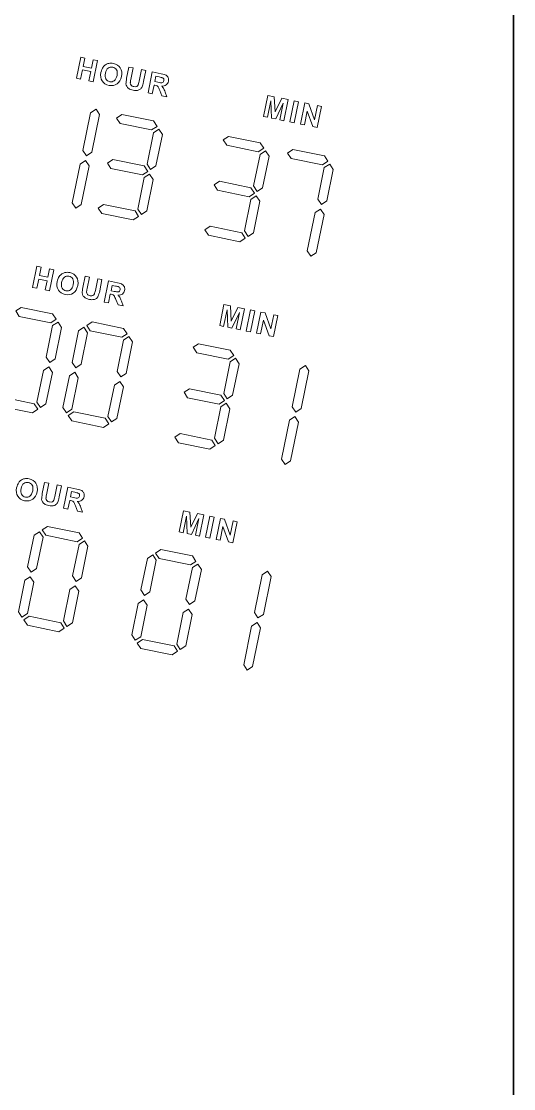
# Model space of a CAD drawing. Extents: x 6 to 143, y -103 to -23.
# Drawn here: x 131.16 to 142.86, y -62.86 to -37.49 of the extents above; entities that cross this region are included whole.
import ezdxf

# ---------------------------------------------------------------- set-up
doc = ezdxf.new("R2010")
doc.units = 0
doc.header["$MEASUREMENT"] = 0
doc.layers.add('EdgeTop', color=7, linetype='Continuous', lineweight=0)
doc.layers.add('Panel-path-fill', color=7, linetype='Continuous', lineweight=0)

# ---------------------------------------------------------------- blocks, each defined once
blk = doc.blocks.new('Block_0')
at = {"layer": 'Panel-path-fill', "color": 250, "lineweight": 9, "true_color": 0x231f20}
for points in [[(132.622, -40.56), (132.622, -40.56), (132.805, -39.663), (132.805, -39.663), (132.805, -39.663), (132.934, -39.577), (132.934, -39.577), (132.934, -39.577), (133.018, -39.707), (133.018, -39.707), (133.018, -39.707), (132.835, -40.604), (132.835, -40.604), (132.835, -40.604), (132.706, -40.689), (132.706, -40.689), (132.706, -40.689), (132.622, -40.56), (132.622, -40.56)], [(133.421, -39.791), (133.421, -39.791), (133.55, -39.706), (133.55, -39.706), (133.55, -39.706), (134.298, -39.859), (134.298, -39.859), (134.298, -39.859), (134.383, -39.987), (134.383, -39.987), (134.383, -39.987), (134.254, -40.072), (134.254, -40.072), (134.254, -40.072), (133.506, -39.919), (133.506, -39.919), (133.506, -39.919), (133.421, -39.791), (133.421, -39.791)], [(134.145, -40.885), (134.145, -40.885), (134.297, -40.137), (134.297, -40.137), (134.297, -40.137), (134.426, -40.052), (134.426, -40.052), (134.426, -40.052), (134.51, -40.181), (134.51, -40.181), (134.51, -40.181), (134.358, -40.929), (134.358, -40.929), (134.358, -40.929), (134.229, -41.014), (134.229, -41.014), (134.229, -41.014), (134.145, -40.885), (134.145, -40.885)], [(135.955, -40.309), (135.955, -40.309), (136.084, -40.224), (136.084, -40.224), (136.084, -40.224), (136.832, -40.377), (136.832, -40.377), (136.832, -40.377), (136.917, -40.505), (136.917, -40.505), (136.917, -40.505), (136.788, -40.59), (136.788, -40.59), (136.788, -40.59), (136.04, -40.437), (136.04, -40.437), (136.04, -40.437), (135.955, -40.309), (135.955, -40.309)], [(136.679, -41.403), (136.679, -41.403), (136.831, -40.655), (136.831, -40.655), (136.831, -40.655), (136.96, -40.57), (136.96, -40.57), (136.96, -40.57), (137.044, -40.699), (137.044, -40.699), (137.044, -40.699), (136.892, -41.447), (136.892, -41.447), (136.892, -41.447), (136.763, -41.532), (136.763, -41.532), (136.763, -41.532), (136.679, -41.403), (136.679, -41.403)], [(137.482, -40.621), (137.482, -40.621), (137.611, -40.536), (137.611, -40.536), (137.611, -40.536), (138.359, -40.689), (138.359, -40.689), (138.359, -40.689), (138.444, -40.817), (138.444, -40.817), (138.444, -40.817), (138.315, -40.902), (138.315, -40.902), (138.315, -40.902), (137.567, -40.749), (137.567, -40.749), (137.567, -40.749), (137.482, -40.621), (137.482, -40.621)], [(132.367, -41.804), (132.367, -41.804), (132.556, -40.882), (132.556, -40.882), (132.556, -40.882), (132.685, -40.795), (132.685, -40.795), (132.685, -40.795), (132.769, -40.925), (132.769, -40.925), (132.769, -40.925), (132.581, -41.847), (132.581, -41.847), (132.581, -41.847), (132.452, -41.932), (132.452, -41.932), (132.452, -41.932), (132.367, -41.804), (132.367, -41.804)], [(133.203, -40.86), (133.203, -40.86), (133.331, -40.775), (133.331, -40.775), (133.331, -40.775), (134.079, -40.928), (134.079, -40.928), (134.079, -40.928), (134.164, -41.057), (134.164, -41.057), (134.164, -41.057), (134.036, -41.141), (134.036, -41.141), (134.036, -41.141), (133.288, -40.989), (133.288, -40.989), (133.288, -40.989), (133.203, -40.86), (133.203, -40.86)], [(138.206, -41.715), (138.206, -41.715), (138.358, -40.967), (138.358, -40.967), (138.358, -40.967), (138.487, -40.882), (138.487, -40.882), (138.487, -40.882), (138.571, -41.011), (138.571, -41.011), (138.571, -41.011), (138.419, -41.759), (138.419, -41.759), (138.419, -41.759), (138.29, -41.843), (138.29, -41.843), (138.29, -41.843), (138.206, -41.715), (138.206, -41.715)], [(133.926, -41.955), (133.926, -41.955), (134.079, -41.206), (134.079, -41.206), (134.079, -41.206), (134.207, -41.122), (134.207, -41.122), (134.207, -41.122), (134.292, -41.25), (134.292, -41.25), (134.292, -41.25), (134.139, -41.998), (134.139, -41.998), (134.139, -41.998), (134.011, -42.083), (134.011, -42.083), (134.011, -42.083), (133.926, -41.955), (133.926, -41.955)], [(135.737, -41.378), (135.737, -41.378), (135.865, -41.293), (135.865, -41.293), (135.865, -41.293), (136.613, -41.446), (136.613, -41.446), (136.613, -41.446), (136.698, -41.574), (136.698, -41.574), (136.698, -41.574), (136.57, -41.659), (136.57, -41.659), (136.57, -41.659), (135.822, -41.506), (135.822, -41.506), (135.822, -41.506), (135.737, -41.378), (135.737, -41.378)], [(132.984, -41.93), (132.984, -41.93), (133.113, -41.843), (133.113, -41.843), (133.113, -41.843), (133.861, -41.996), (133.861, -41.996), (133.861, -41.996), (133.945, -42.126), (133.945, -42.126), (133.945, -42.126), (133.817, -42.211), (133.817, -42.211), (133.817, -42.211), (133.069, -42.058), (133.069, -42.058), (133.069, -42.058), (132.984, -41.93), (132.984, -41.93)], [(136.46, -42.472), (136.46, -42.472), (136.613, -41.725), (136.613, -41.725), (136.613, -41.725), (136.741, -41.64), (136.741, -41.64), (136.741, -41.64), (136.826, -41.768), (136.826, -41.768), (136.826, -41.768), (136.673, -42.516), (136.673, -42.516), (136.673, -42.516), (136.545, -42.601), (136.545, -42.601), (136.545, -42.601), (136.46, -42.472), (136.46, -42.472)], [(137.954, -42.947), (137.954, -42.947), (138.14, -42.037), (138.14, -42.037), (138.14, -42.037), (138.268, -41.952), (138.268, -41.952), (138.268, -41.952), (138.353, -42.08), (138.353, -42.08), (138.353, -42.08), (138.167, -42.991), (138.167, -42.991), (138.167, -42.991), (138.039, -43.075), (138.039, -43.075), (138.039, -43.075), (137.954, -42.947), (137.954, -42.947)], [(135.518, -42.448), (135.518, -42.448), (135.647, -42.361), (135.647, -42.361), (135.647, -42.361), (136.395, -42.514), (136.395, -42.514), (136.395, -42.514), (136.479, -42.644), (136.479, -42.644), (136.479, -42.644), (136.351, -42.729), (136.351, -42.729), (136.351, -42.729), (135.603, -42.576), (135.603, -42.576), (135.603, -42.576), (135.518, -42.448), (135.518, -42.448)], [(131.025, -44.375), (131.025, -44.375), (131.153, -44.29), (131.153, -44.29), (131.153, -44.29), (131.902, -44.443), (131.902, -44.443), (131.902, -44.443), (131.986, -44.572), (131.986, -44.572), (131.986, -44.572), (131.858, -44.657), (131.858, -44.657), (131.858, -44.657), (131.11, -44.504), (131.11, -44.504), (131.11, -44.504), (131.025, -44.375), (131.025, -44.375)], [(131.748, -45.47), (131.748, -45.47), (131.901, -44.722), (131.901, -44.722), (131.901, -44.722), (132.03, -44.637), (132.03, -44.637), (132.03, -44.637), (132.114, -44.765), (132.114, -44.765), (132.114, -44.765), (131.961, -45.513), (131.961, -45.513), (131.961, -45.513), (131.833, -45.598), (131.833, -45.598), (131.833, -45.598), (131.748, -45.47), (131.748, -45.47)], [(132.711, -44.72), (132.711, -44.72), (132.84, -44.635), (132.84, -44.635), (132.84, -44.635), (133.588, -44.788), (133.588, -44.788), (133.588, -44.788), (133.672, -44.916), (133.672, -44.916), (133.672, -44.916), (133.544, -45.001), (133.544, -45.001), (133.544, -45.001), (132.796, -44.848), (132.796, -44.848), (132.796, -44.848), (132.711, -44.72), (132.711, -44.72)], [(132.365, -45.596), (132.365, -45.596), (132.518, -44.848), (132.518, -44.848), (132.518, -44.848), (132.646, -44.763), (132.646, -44.763), (132.646, -44.763), (132.731, -44.891), (132.731, -44.891), (132.731, -44.891), (132.578, -45.639), (132.578, -45.639), (132.578, -45.639), (132.45, -45.724), (132.45, -45.724), (132.45, -45.724), (132.365, -45.596), (132.365, -45.596)], [(133.434, -45.814), (133.434, -45.814), (133.587, -45.066), (133.587, -45.066), (133.587, -45.066), (133.716, -44.982), (133.716, -44.982), (133.716, -44.982), (133.801, -45.11), (133.801, -45.11), (133.801, -45.11), (133.648, -45.858), (133.648, -45.858), (133.648, -45.858), (133.519, -45.943), (133.519, -45.943), (133.519, -45.943), (133.434, -45.814), (133.434, -45.814)], [(135.244, -45.237), (135.244, -45.237), (135.372, -45.153), (135.372, -45.153), (135.372, -45.153), (136.12, -45.306), (136.12, -45.306), (136.12, -45.306), (136.205, -45.434), (136.205, -45.434), (136.205, -45.434), (136.076, -45.519), (136.076, -45.519), (136.076, -45.519), (135.328, -45.366), (135.328, -45.366), (135.328, -45.366), (135.244, -45.237), (135.244, -45.237)], [(135.967, -46.332), (135.967, -46.332), (136.12, -45.584), (136.12, -45.584), (136.12, -45.584), (136.248, -45.499), (136.248, -45.499), (136.248, -45.499), (136.333, -45.628), (136.333, -45.628), (136.333, -45.628), (136.18, -46.375), (136.18, -46.375), (136.18, -46.375), (136.052, -46.46), (136.052, -46.46), (136.052, -46.46), (135.967, -46.332), (135.967, -46.332)], [(131.53, -46.539), (131.53, -46.539), (131.682, -45.791), (131.682, -45.791), (131.682, -45.791), (131.811, -45.706), (131.811, -45.706), (131.811, -45.706), (131.896, -45.835), (131.896, -45.835), (131.896, -45.835), (131.743, -46.583), (131.743, -46.583), (131.743, -46.583), (131.614, -46.667), (131.614, -46.667), (131.614, -46.667), (131.53, -46.539), (131.53, -46.539)], [(132.146, -46.665), (132.146, -46.665), (132.299, -45.917), (132.299, -45.917), (132.299, -45.917), (132.427, -45.832), (132.427, -45.832), (132.427, -45.832), (132.512, -45.961), (132.512, -45.961), (132.512, -45.961), (132.359, -46.709), (132.359, -46.709), (132.359, -46.709), (132.231, -46.794), (132.231, -46.794), (132.231, -46.794), (132.146, -46.665), (132.146, -46.665)], [(137.595, -46.651), (137.595, -46.651), (137.778, -45.754), (137.778, -45.754), (137.778, -45.754), (137.907, -45.667), (137.907, -45.667), (137.907, -45.667), (137.992, -45.797), (137.992, -45.797), (137.992, -45.797), (137.808, -46.694), (137.808, -46.694), (137.808, -46.694), (137.68, -46.779), (137.68, -46.779), (137.68, -46.779), (137.595, -46.651), (137.595, -46.651)], [(133.216, -46.884), (133.216, -46.884), (133.369, -46.136), (133.369, -46.136), (133.369, -46.136), (133.497, -46.051), (133.497, -46.051), (133.497, -46.051), (133.582, -46.179), (133.582, -46.179), (133.582, -46.179), (133.429, -46.927), (133.429, -46.927), (133.429, -46.927), (133.301, -47.012), (133.301, -47.012), (133.301, -47.012), (133.216, -46.884), (133.216, -46.884)], [(135.025, -46.307), (135.025, -46.307), (135.153, -46.222), (135.153, -46.222), (135.153, -46.222), (135.902, -46.375), (135.902, -46.375), (135.902, -46.375), (135.986, -46.503), (135.986, -46.503), (135.986, -46.503), (135.858, -46.588), (135.858, -46.588), (135.858, -46.588), (135.11, -46.435), (135.11, -46.435), (135.11, -46.435), (135.025, -46.307), (135.025, -46.307)], [(130.588, -46.514), (130.588, -46.514), (130.717, -46.427), (130.717, -46.427), (130.717, -46.427), (131.465, -46.58), (131.465, -46.58), (131.465, -46.58), (131.549, -46.71), (131.549, -46.71), (131.549, -46.71), (131.421, -46.795), (131.421, -46.795), (131.421, -46.795), (130.673, -46.642), (130.673, -46.642), (130.673, -46.642), (130.588, -46.514), (130.588, -46.514)], [(135.748, -47.401), (135.748, -47.401), (135.901, -46.653), (135.901, -46.653), (135.901, -46.653), (136.029, -46.568), (136.029, -46.568), (136.029, -46.568), (136.114, -46.697), (136.114, -46.697), (136.114, -46.697), (135.961, -47.445), (135.961, -47.445), (135.961, -47.445), (135.833, -47.53), (135.833, -47.53), (135.833, -47.53), (135.748, -47.401), (135.748, -47.401)], [(132.274, -46.859), (132.274, -46.859), (132.403, -46.772), (132.403, -46.772), (132.403, -46.772), (133.151, -46.925), (133.151, -46.925), (133.151, -46.925), (133.235, -47.055), (133.235, -47.055), (133.235, -47.055), (133.107, -47.14), (133.107, -47.14), (133.107, -47.14), (132.359, -46.987), (132.359, -46.987), (132.359, -46.987), (132.274, -46.859), (132.274, -46.859)], [(137.341, -47.894), (137.341, -47.894), (137.529, -46.972), (137.529, -46.972), (137.529, -46.972), (137.658, -46.886), (137.658, -46.886), (137.658, -46.886), (137.742, -47.016), (137.742, -47.016), (137.742, -47.016), (137.554, -47.938), (137.554, -47.938), (137.554, -47.938), (137.426, -48.023), (137.426, -48.023), (137.426, -48.023), (137.341, -47.894), (137.341, -47.894)], [(134.807, -47.376), (134.807, -47.376), (134.935, -47.29), (134.935, -47.29), (134.935, -47.29), (135.683, -47.443), (135.683, -47.443), (135.683, -47.443), (135.768, -47.573), (135.768, -47.573), (135.768, -47.573), (135.64, -47.657), (135.64, -47.657), (135.64, -47.657), (134.891, -47.505), (134.891, -47.505), (134.891, -47.505), (134.807, -47.376), (134.807, -47.376)], [(131.307, -50.454), (131.307, -50.454), (131.46, -49.706), (131.46, -49.706), (131.46, -49.706), (131.588, -49.621), (131.588, -49.621), (131.588, -49.621), (131.673, -49.749), (131.673, -49.749), (131.673, -49.749), (131.52, -50.497), (131.52, -50.497), (131.52, -50.497), (131.392, -50.582), (131.392, -50.582), (131.392, -50.582), (131.307, -50.454), (131.307, -50.454)], [(131.653, -49.578), (131.653, -49.578), (131.782, -49.493), (131.782, -49.493), (131.782, -49.493), (132.53, -49.646), (132.53, -49.646), (132.53, -49.646), (132.615, -49.774), (132.615, -49.774), (132.615, -49.774), (132.486, -49.859), (132.486, -49.859), (132.486, -49.859), (131.739, -49.706), (131.739, -49.706), (131.739, -49.706), (131.653, -49.578), (131.653, -49.578)], [(132.376, -50.672), (132.376, -50.672), (132.529, -49.924), (132.529, -49.924), (132.529, -49.924), (132.658, -49.839), (132.658, -49.839), (132.658, -49.839), (132.742, -49.968), (132.742, -49.968), (132.742, -49.968), (132.59, -50.716), (132.59, -50.716), (132.59, -50.716), (132.461, -50.801), (132.461, -50.801), (132.461, -50.801), (132.376, -50.672), (132.376, -50.672)], [(134, -51.004), (134, -51.004), (134.153, -50.256), (134.153, -50.256), (134.153, -50.256), (134.282, -50.171), (134.282, -50.171), (134.282, -50.171), (134.366, -50.3), (134.366, -50.3), (134.366, -50.3), (134.213, -51.048), (134.213, -51.048), (134.213, -51.048), (134.085, -51.133), (134.085, -51.133), (134.085, -51.133), (134, -51.004), (134, -51.004)], [(134.347, -50.128), (134.347, -50.128), (134.475, -50.044), (134.475, -50.044), (134.475, -50.044), (135.223, -50.196), (135.223, -50.196), (135.223, -50.196), (135.308, -50.325), (135.308, -50.325), (135.308, -50.325), (135.18, -50.41), (135.18, -50.41), (135.18, -50.41), (134.432, -50.257), (134.432, -50.257), (134.432, -50.257), (134.347, -50.128), (134.347, -50.128)], [(135.07, -51.223), (135.07, -51.223), (135.223, -50.475), (135.223, -50.475), (135.223, -50.475), (135.351, -50.39), (135.351, -50.39), (135.351, -50.39), (135.436, -50.518), (135.436, -50.518), (135.436, -50.518), (135.283, -51.266), (135.283, -51.266), (135.283, -51.266), (135.155, -51.351), (135.155, -51.351), (135.155, -51.351), (135.07, -51.223), (135.07, -51.223)], [(131.088, -51.523), (131.088, -51.523), (131.241, -50.775), (131.241, -50.775), (131.241, -50.775), (131.37, -50.69), (131.37, -50.69), (131.37, -50.69), (131.455, -50.819), (131.455, -50.819), (131.455, -50.819), (131.302, -51.567), (131.302, -51.567), (131.302, -51.567), (131.173, -51.652), (131.173, -51.652), (131.173, -51.652), (131.088, -51.523), (131.088, -51.523)], [(136.696, -51.542), (136.696, -51.542), (136.879, -50.644), (136.879, -50.644), (136.879, -50.644), (137.008, -50.558), (137.008, -50.558), (137.008, -50.558), (137.093, -50.688), (137.093, -50.688), (137.093, -50.688), (136.91, -51.585), (136.91, -51.585), (136.91, -51.585), (136.781, -51.67), (136.781, -51.67), (136.781, -51.67), (136.696, -51.542), (136.696, -51.542)], [(132.158, -51.742), (132.158, -51.742), (132.311, -50.994), (132.311, -50.994), (132.311, -50.994), (132.439, -50.909), (132.439, -50.909), (132.439, -50.909), (132.524, -51.037), (132.524, -51.037), (132.524, -51.037), (132.371, -51.785), (132.371, -51.785), (132.371, -51.785), (132.243, -51.87), (132.243, -51.87), (132.243, -51.87), (132.158, -51.742), (132.158, -51.742)], [(133.782, -52.073), (133.782, -52.073), (133.935, -51.326), (133.935, -51.326), (133.935, -51.326), (134.063, -51.241), (134.063, -51.241), (134.063, -51.241), (134.148, -51.369), (134.148, -51.369), (134.148, -51.369), (133.995, -52.117), (133.995, -52.117), (133.995, -52.117), (133.867, -52.202), (133.867, -52.202), (133.867, -52.202), (133.782, -52.073), (133.782, -52.073)], [(134.851, -52.292), (134.851, -52.292), (135.004, -51.544), (135.004, -51.544), (135.004, -51.544), (135.133, -51.459), (135.133, -51.459), (135.133, -51.459), (135.217, -51.588), (135.217, -51.588), (135.217, -51.588), (135.064, -52.336), (135.064, -52.336), (135.064, -52.336), (134.936, -52.42), (134.936, -52.42), (134.936, -52.42), (134.851, -52.292), (134.851, -52.292)], [(131.216, -51.717), (131.216, -51.717), (131.345, -51.63), (131.345, -51.63), (131.345, -51.63), (132.093, -51.783), (132.093, -51.783), (132.093, -51.783), (132.177, -51.913), (132.177, -51.913), (132.177, -51.913), (132.049, -51.998), (132.049, -51.998), (132.049, -51.998), (131.301, -51.845), (131.301, -51.845), (131.301, -51.845), (131.216, -51.717), (131.216, -51.717)], [(136.442, -52.785), (136.442, -52.785), (136.63, -51.863), (136.63, -51.863), (136.63, -51.863), (136.759, -51.777), (136.759, -51.777), (136.759, -51.777), (136.844, -51.907), (136.844, -51.907), (136.844, -51.907), (136.655, -52.828), (136.655, -52.828), (136.655, -52.828), (136.527, -52.913), (136.527, -52.913), (136.527, -52.913), (136.442, -52.785), (136.442, -52.785)], [(133.91, -52.267), (133.91, -52.267), (134.038, -52.181), (134.038, -52.181), (134.038, -52.181), (134.786, -52.333), (134.786, -52.333), (134.786, -52.333), (134.871, -52.463), (134.871, -52.463), (134.871, -52.463), (134.742, -52.549), (134.742, -52.549), (134.742, -52.549), (133.994, -52.396), (133.994, -52.396), (133.994, -52.396), (133.91, -52.267), (133.91, -52.267)]]:
    blk.add_open_spline(points, degree=3, knots=[0, 0, 0, 0, 1, 1, 1, 2, 2, 2, 3, 3, 3, 4, 4, 4, 5, 5, 5, 6, 6, 6, 6], dxfattribs=at)
blk = doc.blocks.new('Block_6')
at = {"layer": 'Panel-path-fill', "color": 250, "lineweight": 9, "true_color": 0x231f20}
for points, knots in [([(131.046, -48.578), (131.057, -48.526), (131.073, -48.485), (131.095, -48.454), (131.112, -48.43), (131.132, -48.411), (131.156, -48.394), (131.18, -48.378), (131.205, -48.368), (131.23, -48.363), (131.264, -48.356), (131.301, -48.356), (131.342, -48.365), (131.416, -48.38), (131.47, -48.415), (131.505, -48.47), (131.54, -48.525), (131.549, -48.593), (131.533, -48.674), (131.516, -48.755), (131.481, -48.814), (131.428, -48.851), (131.375, -48.887), (131.311, -48.898), (131.237, -48.883), (131.163, -48.868), (131.108, -48.833), (131.074, -48.779), (131.039, -48.724), (131.03, -48.657), (131.046, -48.578)], [0, 0, 0, 0, 1, 1, 1, 2, 2, 2, 3, 3, 3, 4, 4, 4, 5, 5, 5, 6, 6, 6, 7, 7, 7, 8, 8, 8, 9, 9, 9, 10, 10, 10, 10]), ([(131.151, -48.595), (131.14, -48.652), (131.144, -48.698), (131.164, -48.732), (131.184, -48.767), (131.215, -48.788), (131.255, -48.797), (131.295, -48.805), (131.331, -48.797), (131.363, -48.773), (131.395, -48.75), (131.417, -48.709), (131.429, -48.651), (131.44, -48.593), (131.436, -48.548), (131.417, -48.514), (131.398, -48.481), (131.367, -48.46), (131.325, -48.452), (131.284, -48.443), (131.247, -48.45), (131.216, -48.474), (131.184, -48.497), (131.163, -48.538), (131.151, -48.595)], [0, 0, 0, 0, 1, 1, 1, 2, 2, 2, 3, 3, 3, 4, 4, 4, 5, 5, 5, 6, 6, 6, 7, 7, 7, 8, 8, 8, 8]), ([(131.712, -48.449), (131.712, -48.449), (131.813, -48.47), (131.813, -48.47), (131.813, -48.47), (131.757, -48.741), (131.757, -48.741), (131.748, -48.784), (131.744, -48.812), (131.744, -48.826), (131.744, -48.847), (131.751, -48.866), (131.765, -48.881), (131.778, -48.897), (131.799, -48.908), (131.828, -48.914), (131.856, -48.92), (131.879, -48.918), (131.896, -48.909), (131.913, -48.901), (131.925, -48.888), (131.931, -48.872), (131.938, -48.855), (131.945, -48.827), (131.953, -48.787), (131.953, -48.787), (132.01, -48.51), (132.01, -48.51), (132.01, -48.51), (132.111, -48.531), (132.111, -48.531), (132.111, -48.531), (132.057, -48.794), (132.057, -48.794), (132.045, -48.854), (132.033, -48.896), (132.023, -48.92), (132.012, -48.944), (131.998, -48.962), (131.98, -48.977), (131.962, -48.99), (131.939, -49), (131.912, -49.005), (131.886, -49.01), (131.852, -49.009), (131.813, -49.001), (131.765, -48.991), (131.73, -48.978), (131.707, -48.962), (131.685, -48.946), (131.669, -48.927), (131.658, -48.907), (131.647, -48.886), (131.641, -48.866), (131.641, -48.846), (131.64, -48.816), (131.645, -48.773), (131.657, -48.716), (131.657, -48.716), (131.712, -48.449), (131.712, -48.449)], [0, 0, 0, 0, 1, 1, 1, 2, 2, 2, 3, 3, 3, 4, 4, 4, 5, 5, 5, 6, 6, 6, 7, 7, 7, 8, 8, 8, 9, 9, 9, 10, 10, 10, 11, 11, 11, 12, 12, 12, 13, 13, 13, 14, 14, 14, 15, 15, 15, 16, 16, 16, 17, 17, 17, 18, 18, 18, 19, 19, 19, 20, 20, 20, 20]), ([(132.164, -49.064), (132.164, -49.064), (132.267, -48.563), (132.267, -48.563), (132.267, -48.563), (132.479, -48.606), (132.479, -48.606), (132.533, -48.617), (132.571, -48.629), (132.593, -48.644), (132.616, -48.658), (132.632, -48.677), (132.642, -48.703), (132.652, -48.73), (132.653, -48.757), (132.648, -48.787), (132.64, -48.824), (132.622, -48.853), (132.595, -48.873), (132.568, -48.893), (132.532, -48.902), (132.487, -48.899), (132.506, -48.917), (132.521, -48.934), (132.532, -48.952), (132.544, -48.971), (132.557, -49.002), (132.573, -49.045), (132.573, -49.045), (132.614, -49.156), (132.614, -49.156), (132.614, -49.156), (132.493, -49.131), (132.493, -49.131), (132.493, -49.131), (132.443, -49.007), (132.443, -49.007), (132.425, -48.963), (132.412, -48.935), (132.404, -48.922), (132.397, -48.91), (132.388, -48.901), (132.378, -48.895), (132.369, -48.889), (132.352, -48.884), (132.328, -48.879), (132.328, -48.879), (132.308, -48.875), (132.308, -48.875), (132.308, -48.875), (132.265, -49.084), (132.265, -49.084), (132.265, -49.084), (132.164, -49.064), (132.164, -49.064)], [0, 0, 0, 0, 1, 1, 1, 2, 2, 2, 3, 3, 3, 4, 4, 4, 5, 5, 5, 6, 6, 6, 7, 7, 7, 8, 8, 8, 9, 9, 9, 10, 10, 10, 11, 11, 11, 12, 12, 12, 13, 13, 13, 14, 14, 14, 15, 15, 15, 16, 16, 16, 17, 17, 17, 18, 18, 18, 18]), ([(132.325, -48.795), (132.325, -48.795), (132.399, -48.811), (132.399, -48.811), (132.448, -48.821), (132.479, -48.825), (132.491, -48.823), (132.504, -48.821), (132.515, -48.816), (132.524, -48.808), (132.533, -48.799), (132.539, -48.787), (132.542, -48.772), (132.545, -48.755), (132.544, -48.741), (132.537, -48.728), (132.53, -48.716), (132.519, -48.707), (132.503, -48.701), (132.495, -48.698), (132.47, -48.693), (132.429, -48.684), (132.429, -48.684), (132.35, -48.668), (132.35, -48.668), (132.35, -48.668), (132.325, -48.795), (132.325, -48.795)], [0, 0, 0, 0, 1, 1, 1, 2, 2, 2, 3, 3, 3, 4, 4, 4, 5, 5, 5, 6, 6, 6, 7, 7, 7, 8, 8, 8, 9, 9, 9, 9]), ([(134.908, -49.624), (134.908, -49.624), (135.01, -49.123), (135.01, -49.123), (135.01, -49.123), (135.161, -49.154), (135.161, -49.154), (135.161, -49.154), (135.183, -49.514), (135.183, -49.514), (135.183, -49.514), (135.342, -49.191), (135.342, -49.191), (135.342, -49.191), (135.494, -49.222), (135.494, -49.222), (135.494, -49.222), (135.391, -49.723), (135.391, -49.723), (135.391, -49.723), (135.298, -49.704), (135.298, -49.704), (135.298, -49.704), (135.378, -49.31), (135.378, -49.31), (135.378, -49.31), (135.198, -49.684), (135.198, -49.684), (135.198, -49.684), (135.101, -49.664), (135.101, -49.664), (135.101, -49.664), (135.082, -49.249), (135.082, -49.249), (135.082, -49.249), (135.002, -49.644), (135.002, -49.644), (135.002, -49.644), (134.908, -49.624), (134.908, -49.624)], [0, 0, 0, 0, 1, 1, 1, 2, 2, 2, 3, 3, 3, 4, 4, 4, 5, 5, 5, 6, 6, 6, 7, 7, 7, 8, 8, 8, 9, 9, 9, 10, 10, 10, 11, 11, 11, 12, 12, 12, 13, 13, 13, 13]), ([(135.538, -49.753), (135.538, -49.753), (135.64, -49.252), (135.64, -49.252), (135.64, -49.252), (135.741, -49.273), (135.741, -49.273), (135.741, -49.273), (135.639, -49.774), (135.639, -49.774), (135.639, -49.774), (135.538, -49.753), (135.538, -49.753)], [0, 0, 0, 0, 1, 1, 1, 2, 2, 2, 3, 3, 3, 4, 4, 4, 4]), ([(135.786, -49.804), (135.786, -49.804), (135.888, -49.303), (135.888, -49.303), (135.888, -49.303), (135.986, -49.323), (135.986, -49.323), (135.986, -49.323), (136.123, -49.699), (136.123, -49.699), (136.123, -49.699), (136.191, -49.365), (136.191, -49.365), (136.191, -49.365), (136.285, -49.384), (136.285, -49.384), (136.285, -49.384), (136.183, -49.885), (136.183, -49.885), (136.183, -49.885), (136.081, -49.864), (136.081, -49.864), (136.081, -49.864), (135.946, -49.496), (135.946, -49.496), (135.946, -49.496), (135.88, -49.823), (135.88, -49.823), (135.88, -49.823), (135.786, -49.804), (135.786, -49.804)], [0, 0, 0, 0, 1, 1, 1, 2, 2, 2, 3, 3, 3, 4, 4, 4, 5, 5, 5, 6, 6, 6, 7, 7, 7, 8, 8, 8, 9, 9, 9, 10, 10, 10, 10])]:
    blk.add_open_spline(points, degree=3, knots=knots, dxfattribs=at)
blk = doc.blocks.new('Block_7')
at = {"layer": 'Panel-path-fill', "color": 250, "lineweight": 9, "true_color": 0x231f20}
for points, knots in [([(131.427, -43.814), (131.427, -43.814), (131.529, -43.313), (131.529, -43.313), (131.529, -43.313), (131.63, -43.334), (131.63, -43.334), (131.63, -43.334), (131.59, -43.531), (131.59, -43.531), (131.59, -43.531), (131.788, -43.571), (131.788, -43.571), (131.788, -43.571), (131.828, -43.374), (131.828, -43.374), (131.828, -43.374), (131.929, -43.395), (131.929, -43.395), (131.929, -43.395), (131.827, -43.896), (131.827, -43.896), (131.827, -43.896), (131.725, -43.875), (131.725, -43.875), (131.725, -43.875), (131.77, -43.656), (131.77, -43.656), (131.77, -43.656), (131.573, -43.616), (131.573, -43.616), (131.573, -43.616), (131.528, -43.835), (131.528, -43.835), (131.528, -43.835), (131.427, -43.814), (131.427, -43.814)], [0, 0, 0, 0, 1, 1, 1, 2, 2, 2, 3, 3, 3, 4, 4, 4, 5, 5, 5, 6, 6, 6, 7, 7, 7, 8, 8, 8, 9, 9, 9, 10, 10, 10, 11, 11, 11, 12, 12, 12, 12]), ([(132.011, -43.676), (132.021, -43.625), (132.037, -43.583), (132.06, -43.552), (132.076, -43.529), (132.097, -43.509), (132.121, -43.493), (132.144, -43.477), (132.169, -43.466), (132.194, -43.461), (132.228, -43.454), (132.266, -43.454), (132.307, -43.463), (132.38, -43.478), (132.435, -43.513), (132.47, -43.568), (132.504, -43.623), (132.514, -43.691), (132.497, -43.773), (132.48, -43.853), (132.445, -43.912), (132.392, -43.949), (132.339, -43.985), (132.276, -43.996), (132.202, -43.981), (132.128, -43.966), (132.073, -43.931), (132.038, -43.877), (132.003, -43.823), (131.994, -43.755), (132.011, -43.676)], [0, 0, 0, 0, 1, 1, 1, 2, 2, 2, 3, 3, 3, 4, 4, 4, 5, 5, 5, 6, 6, 6, 7, 7, 7, 8, 8, 8, 9, 9, 9, 10, 10, 10, 10]), ([(132.115, -43.694), (132.104, -43.75), (132.108, -43.796), (132.128, -43.831), (132.149, -43.865), (132.179, -43.887), (132.219, -43.895), (132.26, -43.903), (132.296, -43.895), (132.327, -43.872), (132.359, -43.848), (132.381, -43.807), (132.393, -43.749), (132.405, -43.691), (132.401, -43.646), (132.381, -43.613), (132.362, -43.579), (132.331, -43.558), (132.29, -43.55), (132.248, -43.541), (132.212, -43.549), (132.18, -43.572), (132.149, -43.595), (132.127, -43.636), (132.115, -43.694)], [0, 0, 0, 0, 1, 1, 1, 2, 2, 2, 3, 3, 3, 4, 4, 4, 5, 5, 5, 6, 6, 6, 7, 7, 7, 8, 8, 8, 8]), ([(132.676, -43.547), (132.676, -43.547), (132.777, -43.568), (132.777, -43.568), (132.777, -43.568), (132.722, -43.84), (132.722, -43.84), (132.713, -43.882), (132.708, -43.911), (132.708, -43.924), (132.708, -43.945), (132.715, -43.964), (132.729, -43.98), (132.742, -43.995), (132.764, -44.006), (132.792, -44.012), (132.821, -44.018), (132.843, -44.016), (132.86, -44.007), (132.878, -43.999), (132.889, -43.986), (132.896, -43.97), (132.902, -43.953), (132.909, -43.925), (132.917, -43.886), (132.917, -43.886), (132.974, -43.608), (132.974, -43.608), (132.974, -43.608), (133.075, -43.629), (133.075, -43.629), (133.075, -43.629), (133.021, -43.892), (133.021, -43.892), (133.009, -43.952), (132.998, -43.994), (132.987, -44.018), (132.977, -44.042), (132.962, -44.061), (132.944, -44.075), (132.926, -44.089), (132.903, -44.098), (132.877, -44.103), (132.85, -44.108), (132.817, -44.107), (132.777, -44.099), (132.729, -44.089), (132.694, -44.076), (132.672, -44.06), (132.65, -44.044), (132.633, -44.026), (132.622, -44.005), (132.611, -43.985), (132.606, -43.964), (132.605, -43.944), (132.604, -43.914), (132.61, -43.871), (132.621, -43.815), (132.621, -43.815), (132.676, -43.547), (132.676, -43.547)], [0, 0, 0, 0, 1, 1, 1, 2, 2, 2, 3, 3, 3, 4, 4, 4, 5, 5, 5, 6, 6, 6, 7, 7, 7, 8, 8, 8, 9, 9, 9, 10, 10, 10, 11, 11, 11, 12, 12, 12, 13, 13, 13, 14, 14, 14, 15, 15, 15, 16, 16, 16, 17, 17, 17, 18, 18, 18, 19, 19, 19, 20, 20, 20, 20]), ([(133.129, -44.162), (133.129, -44.162), (133.231, -43.661), (133.231, -43.661), (133.231, -43.661), (133.444, -43.704), (133.444, -43.704), (133.497, -43.715), (133.535, -43.728), (133.558, -43.742), (133.58, -43.756), (133.596, -43.776), (133.606, -43.802), (133.616, -43.828), (133.618, -43.855), (133.612, -43.885), (133.604, -43.923), (133.587, -43.951), (133.56, -43.972), (133.532, -43.991), (133.496, -44), (133.451, -43.997), (133.47, -44.015), (133.486, -44.032), (133.497, -44.05), (133.508, -44.069), (133.521, -44.1), (133.538, -44.144), (133.538, -44.144), (133.579, -44.254), (133.579, -44.254), (133.579, -44.254), (133.458, -44.229), (133.458, -44.229), (133.458, -44.229), (133.407, -44.105), (133.407, -44.105), (133.389, -44.061), (133.376, -44.033), (133.369, -44.021), (133.361, -44.009), (133.352, -43.999), (133.343, -43.994), (133.333, -43.988), (133.316, -43.982), (133.293, -43.978), (133.293, -43.978), (133.273, -43.973), (133.273, -43.973), (133.273, -43.973), (133.23, -44.182), (133.23, -44.182), (133.23, -44.182), (133.129, -44.162), (133.129, -44.162)], [0, 0, 0, 0, 1, 1, 1, 2, 2, 2, 3, 3, 3, 4, 4, 4, 5, 5, 5, 6, 6, 6, 7, 7, 7, 8, 8, 8, 9, 9, 9, 10, 10, 10, 11, 11, 11, 12, 12, 12, 13, 13, 13, 14, 14, 14, 15, 15, 15, 16, 16, 16, 17, 17, 17, 18, 18, 18, 18]), ([(133.289, -43.893), (133.289, -43.893), (133.364, -43.909), (133.364, -43.909), (133.412, -43.919), (133.443, -43.923), (133.456, -43.921), (133.468, -43.92), (133.479, -43.914), (133.489, -43.906), (133.497, -43.897), (133.503, -43.885), (133.506, -43.87), (133.51, -43.853), (133.508, -43.839), (133.501, -43.827), (133.494, -43.814), (133.483, -43.805), (133.467, -43.799), (133.459, -43.796), (133.434, -43.791), (133.393, -43.783), (133.393, -43.783), (133.315, -43.766), (133.315, -43.766), (133.315, -43.766), (133.289, -43.893), (133.289, -43.893)], [0, 0, 0, 0, 1, 1, 1, 2, 2, 2, 3, 3, 3, 4, 4, 4, 5, 5, 5, 6, 6, 6, 7, 7, 7, 8, 8, 8, 9, 9, 9, 9]), ([(135.872, -44.723), (135.872, -44.723), (135.974, -44.222), (135.974, -44.222), (135.974, -44.222), (136.126, -44.252), (136.126, -44.252), (136.126, -44.252), (136.147, -44.613), (136.147, -44.613), (136.147, -44.613), (136.306, -44.29), (136.306, -44.29), (136.306, -44.29), (136.458, -44.321), (136.458, -44.321), (136.458, -44.321), (136.356, -44.821), (136.356, -44.821), (136.356, -44.821), (136.262, -44.802), (136.262, -44.802), (136.262, -44.802), (136.343, -44.408), (136.343, -44.408), (136.343, -44.408), (136.162, -44.782), (136.162, -44.782), (136.162, -44.782), (136.065, -44.762), (136.065, -44.762), (136.065, -44.762), (136.047, -44.347), (136.047, -44.347), (136.047, -44.347), (135.966, -44.742), (135.966, -44.742), (135.966, -44.742), (135.872, -44.723), (135.872, -44.723)], [0, 0, 0, 0, 1, 1, 1, 2, 2, 2, 3, 3, 3, 4, 4, 4, 5, 5, 5, 6, 6, 6, 7, 7, 7, 8, 8, 8, 9, 9, 9, 10, 10, 10, 11, 11, 11, 12, 12, 12, 13, 13, 13, 13]), ([(136.502, -44.852), (136.502, -44.852), (136.605, -44.35), (136.605, -44.35), (136.605, -44.35), (136.706, -44.371), (136.706, -44.371), (136.706, -44.371), (136.603, -44.872), (136.603, -44.872), (136.603, -44.872), (136.502, -44.852), (136.502, -44.852)], [0, 0, 0, 0, 1, 1, 1, 2, 2, 2, 3, 3, 3, 4, 4, 4, 4]), ([(136.75, -44.902), (136.75, -44.902), (136.852, -44.401), (136.852, -44.401), (136.852, -44.401), (136.951, -44.421), (136.951, -44.421), (136.951, -44.421), (137.087, -44.798), (137.087, -44.798), (137.087, -44.798), (137.156, -44.463), (137.156, -44.463), (137.156, -44.463), (137.25, -44.482), (137.25, -44.482), (137.25, -44.482), (137.147, -44.983), (137.147, -44.983), (137.147, -44.983), (137.046, -44.963), (137.046, -44.963), (137.046, -44.963), (136.911, -44.595), (136.911, -44.595), (136.911, -44.595), (136.844, -44.921), (136.844, -44.921), (136.844, -44.921), (136.75, -44.902), (136.75, -44.902)], [0, 0, 0, 0, 1, 1, 1, 2, 2, 2, 3, 3, 3, 4, 4, 4, 5, 5, 5, 6, 6, 6, 7, 7, 7, 8, 8, 8, 9, 9, 9, 10, 10, 10, 10])]:
    blk.add_open_spline(points, degree=3, knots=knots, dxfattribs=at)
blk = doc.blocks.new('Block_8')
at = {"layer": 'Panel-path-fill', "color": 250, "lineweight": 9, "true_color": 0x231f20}
for points, knots in [([(132.467, -38.844), (132.467, -38.844), (132.569, -38.343), (132.569, -38.343), (132.569, -38.343), (132.67, -38.364), (132.67, -38.364), (132.67, -38.364), (132.63, -38.561), (132.63, -38.561), (132.63, -38.561), (132.828, -38.602), (132.828, -38.602), (132.828, -38.602), (132.868, -38.404), (132.868, -38.404), (132.868, -38.404), (132.969, -38.425), (132.969, -38.425), (132.969, -38.425), (132.867, -38.926), (132.867, -38.926), (132.867, -38.926), (132.765, -38.906), (132.765, -38.906), (132.765, -38.906), (132.81, -38.686), (132.81, -38.686), (132.81, -38.686), (132.612, -38.646), (132.612, -38.646), (132.612, -38.646), (132.568, -38.865), (132.568, -38.865), (132.568, -38.865), (132.467, -38.844), (132.467, -38.844)], [0, 0, 0, 0, 1, 1, 1, 2, 2, 2, 3, 3, 3, 4, 4, 4, 5, 5, 5, 6, 6, 6, 7, 7, 7, 8, 8, 8, 9, 9, 9, 10, 10, 10, 11, 11, 11, 12, 12, 12, 12]), ([(133.05, -38.706), (133.061, -38.655), (133.077, -38.613), (133.099, -38.582), (133.116, -38.559), (133.136, -38.539), (133.16, -38.523), (133.184, -38.507), (133.209, -38.496), (133.234, -38.491), (133.268, -38.484), (133.305, -38.485), (133.346, -38.493), (133.42, -38.508), (133.475, -38.543), (133.509, -38.598), (133.544, -38.653), (133.554, -38.721), (133.537, -38.803), (133.52, -38.884), (133.485, -38.943), (133.432, -38.979), (133.379, -39.016), (133.315, -39.027), (133.242, -39.012), (133.167, -38.996), (133.112, -38.962), (133.078, -38.907), (133.043, -38.853), (133.034, -38.786), (133.05, -38.706)], [0, 0, 0, 0, 1, 1, 1, 2, 2, 2, 3, 3, 3, 4, 4, 4, 5, 5, 5, 6, 6, 6, 7, 7, 7, 8, 8, 8, 9, 9, 9, 10, 10, 10, 10]), ([(133.155, -38.724), (133.143, -38.781), (133.148, -38.826), (133.168, -38.861), (133.188, -38.895), (133.219, -38.917), (133.259, -38.925), (133.299, -38.933), (133.335, -38.926), (133.367, -38.902), (133.399, -38.878), (133.421, -38.837), (133.432, -38.779), (133.444, -38.722), (133.441, -38.676), (133.421, -38.643), (133.402, -38.609), (133.371, -38.589), (133.33, -38.58), (133.288, -38.572), (133.251, -38.579), (133.22, -38.602), (133.189, -38.626), (133.167, -38.666), (133.155, -38.724)], [0, 0, 0, 0, 1, 1, 1, 2, 2, 2, 3, 3, 3, 4, 4, 4, 5, 5, 5, 6, 6, 6, 7, 7, 7, 8, 8, 8, 8]), ([(133.716, -38.578), (133.716, -38.578), (133.817, -38.598), (133.817, -38.598), (133.817, -38.598), (133.761, -38.87), (133.761, -38.87), (133.753, -38.913), (133.748, -38.941), (133.748, -38.954), (133.748, -38.976), (133.755, -38.994), (133.769, -39.01), (133.782, -39.026), (133.804, -39.036), (133.832, -39.042), (133.861, -39.048), (133.883, -39.046), (133.9, -39.038), (133.917, -39.029), (133.929, -39.017), (133.935, -39), (133.942, -38.984), (133.949, -38.955), (133.957, -38.916), (133.957, -38.916), (134.014, -38.639), (134.014, -38.639), (134.014, -38.639), (134.115, -38.659), (134.115, -38.659), (134.115, -38.659), (134.061, -38.923), (134.061, -38.923), (134.049, -38.983), (134.037, -39.025), (134.027, -39.048), (134.016, -39.072), (134.002, -39.091), (133.984, -39.105), (133.966, -39.119), (133.943, -39.128), (133.917, -39.134), (133.89, -39.139), (133.857, -39.137), (133.817, -39.129), (133.769, -39.12), (133.734, -39.106), (133.712, -39.091), (133.689, -39.074), (133.672, -39.056), (133.662, -39.035), (133.651, -39.015), (133.645, -38.995), (133.645, -38.974), (133.644, -38.944), (133.65, -38.901), (133.661, -38.845), (133.661, -38.845), (133.716, -38.578), (133.716, -38.578)], [0, 0, 0, 0, 1, 1, 1, 2, 2, 2, 3, 3, 3, 4, 4, 4, 5, 5, 5, 6, 6, 6, 7, 7, 7, 8, 8, 8, 9, 9, 9, 10, 10, 10, 11, 11, 11, 12, 12, 12, 13, 13, 13, 14, 14, 14, 15, 15, 15, 16, 16, 16, 17, 17, 17, 18, 18, 18, 19, 19, 19, 20, 20, 20, 20]), ([(134.169, -39.192), (134.169, -39.192), (134.271, -38.691), (134.271, -38.691), (134.271, -38.691), (134.484, -38.735), (134.484, -38.735), (134.537, -38.746), (134.575, -38.758), (134.597, -38.772), (134.62, -38.786), (134.636, -38.806), (134.646, -38.832), (134.656, -38.858), (134.658, -38.886), (134.652, -38.915), (134.644, -38.953), (134.626, -38.982), (134.599, -39.002), (134.572, -39.022), (134.536, -39.031), (134.491, -39.028), (134.51, -39.045), (134.525, -39.063), (134.537, -39.081), (134.548, -39.099), (134.561, -39.13), (134.577, -39.174), (134.577, -39.174), (134.619, -39.284), (134.619, -39.284), (134.619, -39.284), (134.497, -39.26), (134.497, -39.26), (134.497, -39.26), (134.447, -39.135), (134.447, -39.135), (134.429, -39.091), (134.416, -39.063), (134.408, -39.051), (134.401, -39.039), (134.392, -39.03), (134.383, -39.024), (134.372, -39.018), (134.356, -39.013), (134.333, -39.008), (134.333, -39.008), (134.312, -39.004), (134.312, -39.004), (134.312, -39.004), (134.27, -39.213), (134.27, -39.213), (134.27, -39.213), (134.169, -39.192), (134.169, -39.192)], [0, 0, 0, 0, 1, 1, 1, 2, 2, 2, 3, 3, 3, 4, 4, 4, 5, 5, 5, 6, 6, 6, 7, 7, 7, 8, 8, 8, 9, 9, 9, 10, 10, 10, 11, 11, 11, 12, 12, 12, 13, 13, 13, 14, 14, 14, 15, 15, 15, 16, 16, 16, 17, 17, 17, 18, 18, 18, 18]), ([(134.329, -38.924), (134.329, -38.924), (134.403, -38.939), (134.403, -38.939), (134.452, -38.949), (134.483, -38.953), (134.496, -38.952), (134.508, -38.95), (134.519, -38.945), (134.528, -38.936), (134.537, -38.928), (134.543, -38.916), (134.546, -38.9), (134.549, -38.884), (134.548, -38.869), (134.541, -38.857), (134.534, -38.845), (134.523, -38.836), (134.507, -38.83), (134.499, -38.827), (134.474, -38.821), (134.433, -38.813), (134.433, -38.813), (134.355, -38.797), (134.355, -38.797), (134.355, -38.797), (134.329, -38.924), (134.329, -38.924)], [0, 0, 0, 0, 1, 1, 1, 2, 2, 2, 3, 3, 3, 4, 4, 4, 5, 5, 5, 6, 6, 6, 7, 7, 7, 8, 8, 8, 9, 9, 9, 9]), ([(136.912, -39.753), (136.912, -39.753), (137.014, -39.252), (137.014, -39.252), (137.014, -39.252), (137.165, -39.283), (137.165, -39.283), (137.165, -39.283), (137.187, -39.643), (137.187, -39.643), (137.187, -39.643), (137.346, -39.32), (137.346, -39.32), (137.346, -39.32), (137.498, -39.351), (137.498, -39.351), (137.498, -39.351), (137.396, -39.852), (137.396, -39.852), (137.396, -39.852), (137.302, -39.833), (137.302, -39.833), (137.302, -39.833), (137.382, -39.438), (137.382, -39.438), (137.382, -39.438), (137.202, -39.812), (137.202, -39.812), (137.202, -39.812), (137.105, -39.792), (137.105, -39.792), (137.105, -39.792), (137.086, -39.378), (137.086, -39.378), (137.086, -39.378), (137.006, -39.772), (137.006, -39.772), (137.006, -39.772), (136.912, -39.753), (136.912, -39.753)], [0, 0, 0, 0, 1, 1, 1, 2, 2, 2, 3, 3, 3, 4, 4, 4, 5, 5, 5, 6, 6, 6, 7, 7, 7, 8, 8, 8, 9, 9, 9, 10, 10, 10, 11, 11, 11, 12, 12, 12, 13, 13, 13, 13]), ([(137.542, -39.882), (137.542, -39.882), (137.645, -39.381), (137.645, -39.381), (137.645, -39.381), (137.746, -39.401), (137.746, -39.401), (137.746, -39.401), (137.643, -39.902), (137.643, -39.902), (137.643, -39.902), (137.542, -39.882), (137.542, -39.882)], [0, 0, 0, 0, 1, 1, 1, 2, 2, 2, 3, 3, 3, 4, 4, 4, 4]), ([(137.79, -39.932), (137.79, -39.932), (137.892, -39.431), (137.892, -39.431), (137.892, -39.431), (137.991, -39.452), (137.991, -39.452), (137.991, -39.452), (138.127, -39.828), (138.127, -39.828), (138.127, -39.828), (138.196, -39.493), (138.196, -39.493), (138.196, -39.493), (138.29, -39.513), (138.29, -39.513), (138.29, -39.513), (138.187, -40.013), (138.187, -40.013), (138.187, -40.013), (138.086, -39.993), (138.086, -39.993), (138.086, -39.993), (137.951, -39.625), (137.951, -39.625), (137.951, -39.625), (137.884, -39.952), (137.884, -39.952), (137.884, -39.952), (137.79, -39.932), (137.79, -39.932)], [0, 0, 0, 0, 1, 1, 1, 2, 2, 2, 3, 3, 3, 4, 4, 4, 5, 5, 5, 6, 6, 6, 7, 7, 7, 8, 8, 8, 9, 9, 9, 10, 10, 10, 10])]:
    blk.add_open_spline(points, degree=3, knots=knots, dxfattribs=at)

msp = doc.modelspace()

# ---------------------------------------------------------------- linework, layer by layer
at = {"layer": 'EdgeTop', "color": 250, "lineweight": 35, "true_color": 0x231f20}
msp.add_lwpolyline([(142.857, -91.429), (142.857, -34.286), (131.429, -22.857), (17.143, -22.857), (5.714, -34.286), (5.714, -91.429), (17.143, -102.857), (131.429, -102.857)], close=True, dxfattribs=at)

# ---------------------------------------------------------------- block references
at = {"layer": 'Panel-path-fill'}
for name in ['Block_8', 'Block_0', 'Block_7', 'Block_6']:
    msp.add_blockref(name, (0, 0), dxfattribs=at)

doc.saveas('drawing.dxf')
